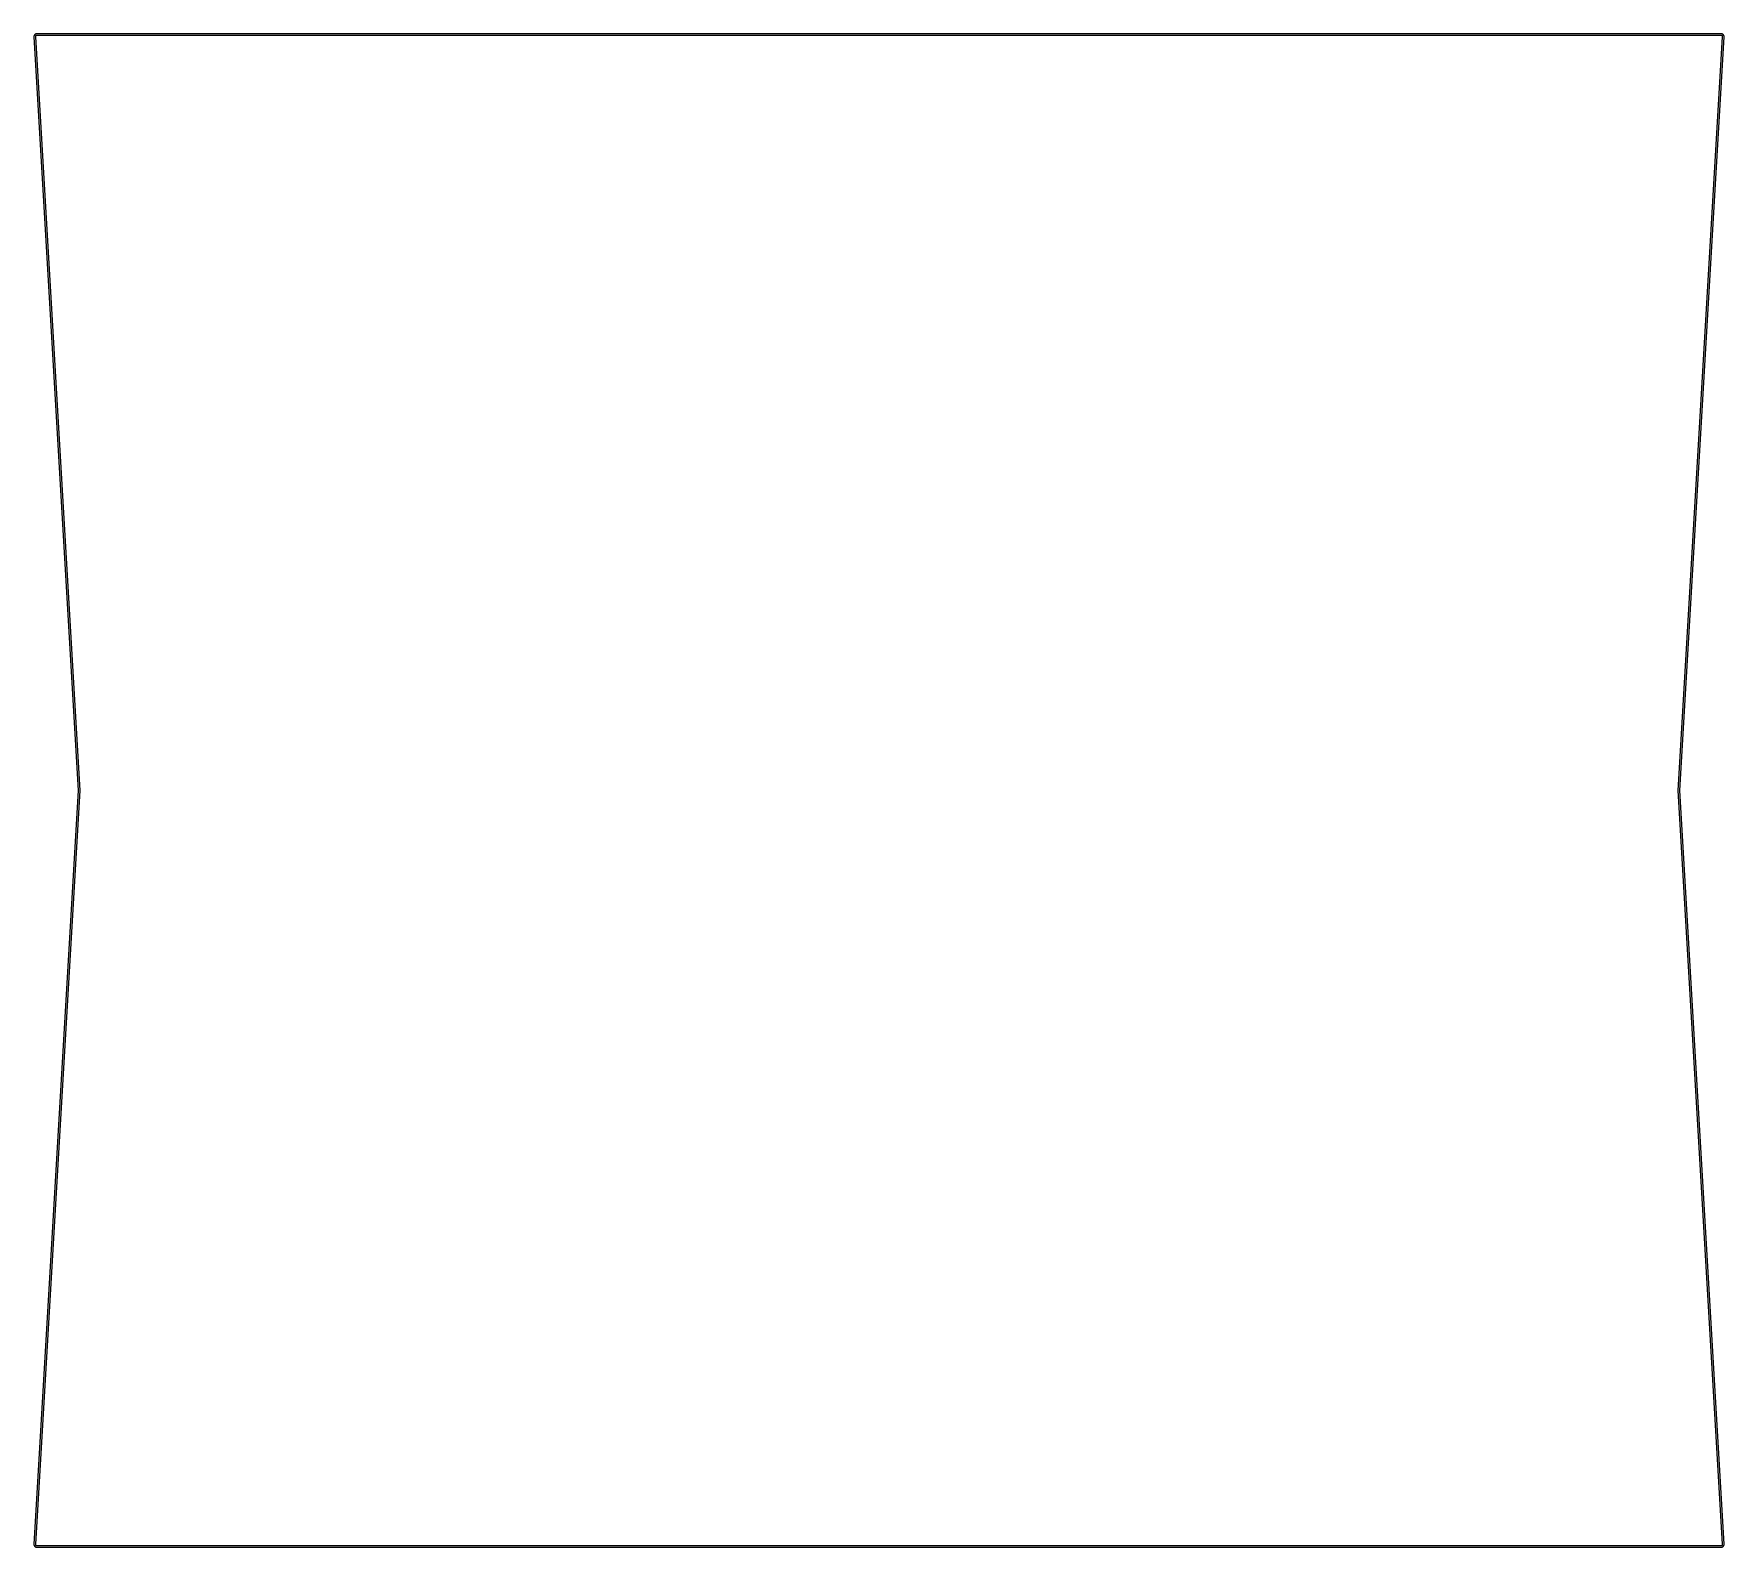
# Model space of a CAD drawing. Header units: metres. Extents: x 26.5 to 121.8, y -118.1 to -32.8.
import ezdxf

# ---------------------------------------------------------------- set-up
doc = ezdxf.new("R2010")
doc.units = ezdxf.units.M

msp = doc.modelspace()

# ---------------------------------------------------------------- linework, layer by layer
for points in [[(26.5, -117.928), (26.5, -117.928), (26.5, -117.932), (26.5, -117.936), (26.5, -117.937), (26.501, -117.941), (26.501, -117.944), (26.501, -117.945), (26.502, -117.948), (26.502, -117.952), (26.502, -117.953), (26.503, -117.957), (26.504, -117.96), (26.504, -117.961), (26.505, -117.964), (26.506, -117.968), (26.506, -117.969), (26.507, -117.972), (26.508, -117.976), (26.508, -117.976), (26.509, -117.98), (26.511, -117.983), (26.511, -117.984), (26.512, -117.988), (26.514, -117.991), (26.514, -117.992), (26.515, -117.995), (26.517, -117.998), (26.518, -117.999), (26.519, -118.002), (26.521, -118.005), (26.521, -118.006), (26.523, -118.009), (26.525, -118.012), (26.526, -118.013), (26.527, -118.016), (26.529, -118.019), (26.53, -118.02), (26.532, -118.023), (26.534, -118.025), (26.535, -118.026), (26.537, -118.029), (26.539, -118.032), (26.54, -118.033), (26.542, -118.035), (26.544, -118.038), (26.545, -118.039), (26.548, -118.041), (26.55, -118.044), (26.551, -118.044), (26.554, -118.047), (26.556, -118.049), (26.557, -118.05), (26.56, -118.052), (26.562, -118.054), (26.563, -118.055), (26.566, -118.057), (26.569, -118.059), (26.57, -118.06), (26.573, -118.062), (26.576, -118.064), (26.576, -118.064), (26.579, -118.066), (26.582, -118.068), (26.584, -118.069), (26.587, -118.07), (26.59, -118.072), (26.591, -118.072), (26.594, -118.074), (26.597, -118.075), (26.598, -118.076), (26.601, -118.077), (26.604, -118.078), (26.605, -118.079), (26.609, -118.08), (26.612, -118.081), (26.613, -118.082), (26.616, -118.083), (26.62, -118.084), (26.621, -118.084), (26.624, -118.085), (26.627, -118.086), (26.629, -118.086), (26.632, -118.087), (26.636, -118.087), (26.636, -118.088), (26.64, -118.088), (26.643, -118.089), (26.645, -118.089), (26.648, -118.089), (26.652, -118.089), (26.653, -118.09), (26.656, -118.09), (26.659, -118.09), (26.661, -118.09), (26.665, -118.09), (121.665, -118.09), (121.669, -118.09), (121.671, -118.09), (121.674, -118.09), (121.677, -118.09), (121.678, -118.089), (121.682, -118.089), (121.685, -118.089), (121.687, -118.089), (121.69, -118.088), (121.694, -118.088), (121.694, -118.087), (121.698, -118.087), (121.701, -118.086), (121.703, -118.086), (121.706, -118.085), (121.709, -118.084), (121.71, -118.084), (121.714, -118.083), (121.717, -118.082), (121.718, -118.081), (121.721, -118.08), (121.725, -118.079), (121.726, -118.078), (121.729, -118.077), (121.732, -118.076), (121.733, -118.075), (121.736, -118.074), (121.739, -118.072), (121.74, -118.072), (121.743, -118.07), (121.746, -118.069), (121.748, -118.068), (121.751, -118.066), (121.754, -118.064), (121.754, -118.064), (121.757, -118.062), (121.76, -118.06), (121.761, -118.059), (121.764, -118.057), (121.767, -118.055), (121.768, -118.054), (121.77, -118.052), (121.773, -118.05), (121.774, -118.049), (121.776, -118.047), (121.779, -118.044), (121.78, -118.044), (121.782, -118.041), (121.785, -118.039), (121.786, -118.038), (121.788, -118.035), (121.79, -118.033), (121.791, -118.032), (121.793, -118.029), (121.795, -118.026), (121.796, -118.025), (121.798, -118.023), (121.8, -118.02), (121.801, -118.019), (121.803, -118.016), (121.804, -118.013), (121.805, -118.012), (121.807, -118.009), (121.809, -118.006), (121.809, -118.005), (121.811, -118.002), (121.812, -117.999), (121.813, -117.998), (121.815, -117.995), (121.816, -117.992), (121.816, -117.991), (121.818, -117.988), (121.819, -117.984), (121.819, -117.983), (121.821, -117.98), (121.822, -117.976), (121.822, -117.976), (121.823, -117.972), (121.824, -117.969), (121.824, -117.968), (121.825, -117.964), (121.826, -117.961), (121.826, -117.96), (121.827, -117.957), (121.828, -117.953), (121.828, -117.952), (121.828, -117.948), (121.829, -117.945), (121.829, -117.944), (121.829, -117.941), (121.83, -117.937), (121.83, -117.936), (121.83, -117.932), (121.83, -117.929), (121.83, -117.928), (121.83, -117.924), (121.83, -117.921), (121.83, -117.919), (121.83, -117.915), (119.33, -75.425), (121.83, -32.935), (121.83, -32.931), (121.83, -32.929), (121.83, -32.926), (121.83, -32.922), (121.83, -32.921), (121.83, -32.918), (121.83, -32.914), (121.83, -32.913), (121.829, -32.909), (121.829, -32.906), (121.829, -32.905), (121.828, -32.902), (121.828, -32.898), (121.828, -32.897), (121.827, -32.893), (121.826, -32.89), (121.826, -32.889), (121.825, -32.886), (121.824, -32.882), (121.824, -32.881), (121.823, -32.878), (121.822, -32.874), (121.822, -32.874), (121.821, -32.87), (121.819, -32.867), (121.819, -32.866), (121.818, -32.862), (121.816, -32.859), (121.816, -32.858), (121.815, -32.855), (121.813, -32.852), (121.812, -32.851), (121.811, -32.848), (121.809, -32.845), (121.809, -32.844), (121.807, -32.841), (121.805, -32.838), (121.804, -32.837), (121.803, -32.834), (121.801, -32.831), (121.8, -32.83), (121.798, -32.827), (121.796, -32.825), (121.795, -32.824), (121.793, -32.821), (121.791, -32.818), (121.79, -32.817), (121.788, -32.815), (121.786, -32.812), (121.785, -32.811), (121.782, -32.809), (121.78, -32.806), (121.779, -32.806), (121.776, -32.803), (121.774, -32.801), (121.773, -32.8), (121.77, -32.798), (121.768, -32.796), (121.767, -32.795), (121.764, -32.793), (121.761, -32.791), (121.76, -32.79), (121.757, -32.788), (121.754, -32.786), (121.754, -32.786), (121.751, -32.784), (121.748, -32.782), (121.746, -32.781), (121.743, -32.78), (121.74, -32.778), (121.739, -32.778), (121.736, -32.776), (121.733, -32.775), (121.732, -32.774), (121.729, -32.773), (121.726, -32.772), (121.725, -32.771), (121.721, -32.77), (121.718, -32.769), (121.717, -32.768), (121.714, -32.767), (121.71, -32.766), (121.709, -32.766), (121.706, -32.765), (121.703, -32.764), (121.701, -32.764), (121.698, -32.763), (121.694, -32.763), (121.694, -32.762), (121.69, -32.762), (121.687, -32.761), (121.685, -32.761), (121.682, -32.761), (121.678, -32.761), (121.677, -32.76), (121.674, -32.76), (121.671, -32.76), (121.669, -32.76), (121.665, -32.76), (26.665, -32.76), (26.661, -32.76), (26.659, -32.76), (26.656, -32.76), (26.653, -32.76), (26.652, -32.761), (26.648, -32.761), (26.645, -32.761), (26.643, -32.761), (26.64, -32.762), (26.636, -32.762), (26.636, -32.763), (26.632, -32.763), (26.629, -32.764), (26.627, -32.764), (26.624, -32.765), (26.621, -32.766), (26.62, -32.766), (26.616, -32.767), (26.613, -32.768), (26.612, -32.769), (26.609, -32.77), (26.605, -32.771), (26.604, -32.772), (26.601, -32.773), (26.598, -32.774), (26.597, -32.775), (26.594, -32.776), (26.591, -32.778), (26.59, -32.778), (26.587, -32.78), (26.584, -32.781), (26.582, -32.782), (26.579, -32.784), (26.576, -32.786), (26.576, -32.786), (26.573, -32.788), (26.57, -32.79), (26.569, -32.791), (26.566, -32.793), (26.563, -32.795), (26.562, -32.796), (26.56, -32.798), (26.557, -32.8), (26.556, -32.801), (26.554, -32.803), (26.551, -32.806), (26.55, -32.806), (26.548, -32.809), (26.545, -32.811), (26.544, -32.812), (26.542, -32.815), (26.54, -32.817), (26.539, -32.818), (26.537, -32.821), (26.535, -32.824), (26.534, -32.825), (26.532, -32.827), (26.53, -32.83), (26.529, -32.831), (26.527, -32.834), (26.526, -32.837), (26.525, -32.838), (26.523, -32.841), (26.521, -32.844), (26.521, -32.845), (26.519, -32.848), (26.518, -32.851), (26.517, -32.852), (26.515, -32.855), (26.514, -32.858), (26.514, -32.859), (26.512, -32.862), (26.511, -32.866), (26.511, -32.867), (26.509, -32.87), (26.508, -32.874), (26.508, -32.874), (26.507, -32.878), (26.506, -32.881), (26.506, -32.882), (26.505, -32.886), (26.504, -32.889), (26.504, -32.89), (26.503, -32.893), (26.502, -32.897), (26.502, -32.898), (26.502, -32.902), (26.501, -32.905), (26.501, -32.906), (26.501, -32.909), (26.5, -32.913), (26.5, -32.914), (26.5, -32.918), (26.5, -32.921), (26.5, -32.922), (26.5, -32.926), (26.5, -32.929), (26.5, -32.931), (26.5, -32.935), (29, -75.425), (26.5, -117.915), (26.5, -117.919), (26.5, -117.921), (26.5, -117.925), (26.5, -117.928), (26.5, -117.928)], [(26.59, -117.926), (26.59, -117.927), (26.59, -117.928), (26.59, -117.929), (26.59, -117.93), (26.59, -117.931), (26.59, -117.932), (26.59, -117.933), (26.591, -117.934), (26.591, -117.935), (26.591, -117.937), (26.591, -117.937), (26.591, -117.938), (26.591, -117.939), (26.592, -117.941), (26.592, -117.942), (26.592, -117.943), (26.592, -117.944), (26.593, -117.945), (26.593, -117.946), (26.593, -117.947), (26.594, -117.948), (26.594, -117.949), (26.594, -117.95), (26.595, -117.951), (26.595, -117.952), (26.595, -117.952), (26.596, -117.954), (26.596, -117.955), (26.596, -117.956), (26.597, -117.957), (26.597, -117.958), (26.598, -117.958), (26.598, -117.959), (26.599, -117.96), (26.599, -117.961), (26.6, -117.962), (26.6, -117.963), (26.601, -117.964), (26.601, -117.965), (26.602, -117.966), (26.603, -117.967), (26.603, -117.967), (26.604, -117.968), (26.604, -117.969), (26.605, -117.97), (26.606, -117.971), (26.606, -117.972), (26.607, -117.972), (26.608, -117.973), (26.608, -117.974), (26.609, -117.975), (26.61, -117.976), (26.61, -117.976), (26.611, -117.977), (26.612, -117.978), (26.613, -117.979), (26.613, -117.979), (26.614, -117.98), (26.615, -117.981), (26.616, -117.982), (26.616, -117.982), (26.617, -117.983), (26.618, -117.984), (26.619, -117.984), (26.62, -117.985), (26.621, -117.986), (26.622, -117.986), (26.622, -117.987), (26.623, -117.987), (26.624, -117.988), (26.625, -117.988), (26.626, -117.989), (26.627, -117.99), (26.628, -117.99), (26.628, -117.991), (26.629, -117.991), (26.631, -117.992), (26.631, -117.992), (26.632, -117.993), (26.633, -117.993), (26.634, -117.993), (26.635, -117.994), (26.636, -117.994), (26.637, -117.995), (26.638, -117.995), (26.639, -117.995), (26.64, -117.996), (26.641, -117.996), (26.642, -117.996), (26.643, -117.997), (26.644, -117.997), (26.645, -117.997), (26.646, -117.998), (26.647, -117.998), (26.648, -117.998), (26.649, -117.998), (26.65, -117.999), (26.651, -117.999), (26.652, -117.999), (26.653, -117.999), (26.655, -117.999), (26.655, -117.999), (26.656, -118), (26.657, -118), (26.659, -118), (26.66, -118), (26.661, -118), (26.662, -118), (26.663, -118), (26.664, -118), (26.665, -118), (121.665, -118), (121.666, -118), (121.667, -118), (121.668, -118), (121.669, -118), (121.67, -118), (121.671, -118), (121.673, -118), (121.674, -118), (121.675, -117.999), (121.675, -117.999), (121.677, -117.999), (121.678, -117.999), (121.679, -117.999), (121.68, -117.999), (121.681, -117.998), (121.682, -117.998), (121.683, -117.998), (121.684, -117.998), (121.685, -117.997), (121.686, -117.997), (121.687, -117.997), (121.688, -117.996), (121.689, -117.996), (121.69, -117.996), (121.691, -117.995), (121.692, -117.995), (121.693, -117.995), (121.694, -117.994), (121.695, -117.994), (121.696, -117.993), (121.697, -117.993), (121.698, -117.993), (121.699, -117.992), (121.699, -117.992), (121.701, -117.991), (121.702, -117.991), (121.702, -117.99), (121.703, -117.99), (121.704, -117.989), (121.705, -117.988), (121.706, -117.988), (121.707, -117.987), (121.708, -117.987), (121.708, -117.986), (121.709, -117.986), (121.71, -117.985), (121.711, -117.984), (121.712, -117.984), (121.713, -117.983), (121.714, -117.982), (121.714, -117.982), (121.715, -117.981), (121.716, -117.98), (121.717, -117.979), (121.717, -117.979), (121.718, -117.978), (121.719, -117.977), (121.72, -117.976), (121.72, -117.976), (121.721, -117.975), (121.722, -117.974), (121.722, -117.973), (121.723, -117.972), (121.724, -117.972), (121.724, -117.971), (121.725, -117.97), (121.726, -117.969), (121.726, -117.968), (121.727, -117.967), (121.727, -117.967), (121.728, -117.966), (121.729, -117.965), (121.729, -117.964), (121.73, -117.963), (121.73, -117.962), (121.731, -117.961), (121.731, -117.96), (121.732, -117.959), (121.732, -117.958), (121.733, -117.958), (121.733, -117.957), (121.734, -117.956), (121.734, -117.955), (121.734, -117.954), (121.735, -117.952), (121.735, -117.952), (121.735, -117.951), (121.736, -117.95), (121.736, -117.949), (121.736, -117.948), (121.737, -117.947), (121.737, -117.946), (121.737, -117.945), (121.738, -117.944), (121.738, -117.943), (121.738, -117.942), (121.738, -117.941), (121.739, -117.939), (121.739, -117.938), (121.739, -117.937), (121.739, -117.937), (121.739, -117.935), (121.739, -117.934), (121.74, -117.933), (121.74, -117.932), (121.74, -117.931), (121.74, -117.93), (121.74, -117.929), (121.74, -117.928), (121.74, -117.927), (121.74, -117.926), (121.74, -117.925), (121.74, -117.924), (121.74, -117.923), (121.74, -117.922), (121.74, -117.921), (119.24, -75.425), (121.74, -32.929), (121.74, -32.928), (121.74, -32.927), (121.74, -32.926), (121.74, -32.925), (121.74, -32.924), (121.74, -32.923), (121.74, -32.922), (121.74, -32.921), (121.74, -32.92), (121.74, -32.919), (121.74, -32.918), (121.74, -32.917), (121.739, -32.916), (121.739, -32.915), (121.739, -32.913), (121.739, -32.913), (121.739, -32.912), (121.739, -32.911), (121.738, -32.909), (121.738, -32.908), (121.738, -32.907), (121.738, -32.906), (121.737, -32.905), (121.737, -32.904), (121.737, -32.903), (121.736, -32.902), (121.736, -32.901), (121.736, -32.9), (121.735, -32.899), (121.735, -32.898), (121.735, -32.898), (121.734, -32.896), (121.734, -32.895), (121.734, -32.894), (121.733, -32.893), (121.733, -32.892), (121.732, -32.892), (121.732, -32.891), (121.731, -32.89), (121.731, -32.889), (121.73, -32.888), (121.73, -32.887), (121.729, -32.886), (121.729, -32.885), (121.728, -32.884), (121.727, -32.883), (121.727, -32.883), (121.726, -32.882), (121.726, -32.881), (121.725, -32.88), (121.724, -32.879), (121.724, -32.878), (121.723, -32.878), (121.722, -32.877), (121.722, -32.876), (121.721, -32.875), (121.72, -32.874), (121.72, -32.874), (121.719, -32.873), (121.718, -32.872), (121.717, -32.871), (121.717, -32.871), (121.716, -32.87), (121.715, -32.869), (121.714, -32.868), (121.714, -32.868), (121.713, -32.867), (121.712, -32.866), (121.711, -32.866), (121.71, -32.865), (121.709, -32.864), (121.708, -32.864), (121.708, -32.863), (121.707, -32.863), (121.706, -32.862), (121.705, -32.862), (121.704, -32.861), (121.703, -32.86), (121.702, -32.86), (121.702, -32.859), (121.701, -32.859), (121.699, -32.858), (121.699, -32.858), (121.698, -32.857), (121.697, -32.857), (121.696, -32.857), (121.695, -32.856), (121.694, -32.856), (121.693, -32.855), (121.692, -32.855), (121.691, -32.855), (121.69, -32.854), (121.689, -32.854), (121.688, -32.854), (121.687, -32.853), (121.686, -32.853), (121.685, -32.853), (121.684, -32.852), (121.683, -32.852), (121.682, -32.852), (121.681, -32.852), (121.68, -32.851), (121.679, -32.851), (121.678, -32.851), (121.677, -32.851), (121.675, -32.851), (121.675, -32.851), (121.674, -32.85), (121.673, -32.85), (121.671, -32.85), (121.67, -32.85), (121.669, -32.85), (121.668, -32.85), (121.667, -32.85), (121.666, -32.85), (121.665, -32.85), (26.665, -32.85), (26.664, -32.85), (26.663, -32.85), (26.662, -32.85), (26.661, -32.85), (26.66, -32.85), (26.659, -32.85), (26.657, -32.85), (26.656, -32.85), (26.655, -32.851), (26.655, -32.851), (26.653, -32.851), (26.652, -32.851), (26.651, -32.851), (26.65, -32.851), (26.649, -32.852), (26.648, -32.852), (26.647, -32.852), (26.646, -32.852), (26.645, -32.853), (26.644, -32.853), (26.643, -32.853), (26.642, -32.854), (26.641, -32.854), (26.64, -32.854), (26.639, -32.855), (26.638, -32.855), (26.637, -32.855), (26.636, -32.856), (26.635, -32.856), (26.634, -32.857), (26.633, -32.857), (26.632, -32.857), (26.631, -32.858), (26.631, -32.858), (26.629, -32.859), (26.628, -32.859), (26.628, -32.86), (26.627, -32.86), (26.626, -32.861), (26.625, -32.862), (26.624, -32.862), (26.623, -32.863), (26.622, -32.863), (26.622, -32.864), (26.621, -32.864), (26.62, -32.865), (26.619, -32.866), (26.618, -32.866), (26.617, -32.867), (26.616, -32.868), (26.616, -32.868), (26.615, -32.869), (26.614, -32.87), (26.613, -32.871), (26.613, -32.871), (26.612, -32.872), (26.611, -32.873), (26.61, -32.874), (26.61, -32.874), (26.609, -32.875), (26.608, -32.876), (26.608, -32.877), (26.607, -32.878), (26.606, -32.878), (26.606, -32.879), (26.605, -32.88), (26.604, -32.881), (26.604, -32.882), (26.603, -32.883), (26.603, -32.883), (26.602, -32.884), (26.601, -32.885), (26.601, -32.886), (26.6, -32.887), (26.6, -32.888), (26.599, -32.889), (26.599, -32.89), (26.598, -32.891), (26.598, -32.892), (26.597, -32.892), (26.597, -32.893), (26.596, -32.894), (26.596, -32.895), (26.596, -32.896), (26.595, -32.898), (26.595, -32.898), (26.595, -32.899), (26.594, -32.9), (26.594, -32.901), (26.594, -32.902), (26.593, -32.903), (26.593, -32.904), (26.593, -32.905), (26.592, -32.906), (26.592, -32.907), (26.592, -32.908), (26.592, -32.909), (26.591, -32.911), (26.591, -32.912), (26.591, -32.913), (26.591, -32.913), (26.591, -32.915), (26.591, -32.916), (26.59, -32.917), (26.59, -32.918), (26.59, -32.919), (26.59, -32.92), (26.59, -32.921), (26.59, -32.922), (26.59, -32.923), (26.59, -32.924), (26.59, -32.925), (26.59, -32.926), (26.59, -32.927), (26.59, -32.928), (26.59, -32.929), (29.09, -75.425), (26.59, -117.921), (26.59, -117.922), (26.59, -117.923), (26.59, -117.924), (26.59, -117.925), (26.59, -117.926), (26.59, -117.926)]]:
    msp.add_lwpolyline(points)

doc.saveas('drawing.dxf')
